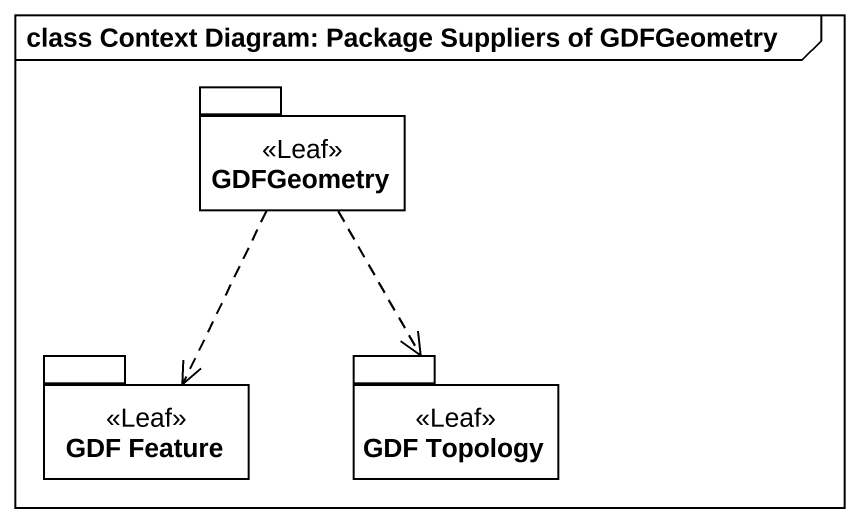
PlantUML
@startuml
mainframe class Context Diagram: Package Suppliers of GDFGeometry
package GDFGeometry <<Leaf>> {
}
package "GDF Feature" as GDF_Feature <<Leaf>> {
}
package "GDF Topology" as GDF_Topology <<Leaf>> {
}
GDFGeometry ..> GDF_Feature
GDFGeometry ..> GDF_Topology
@enduml
